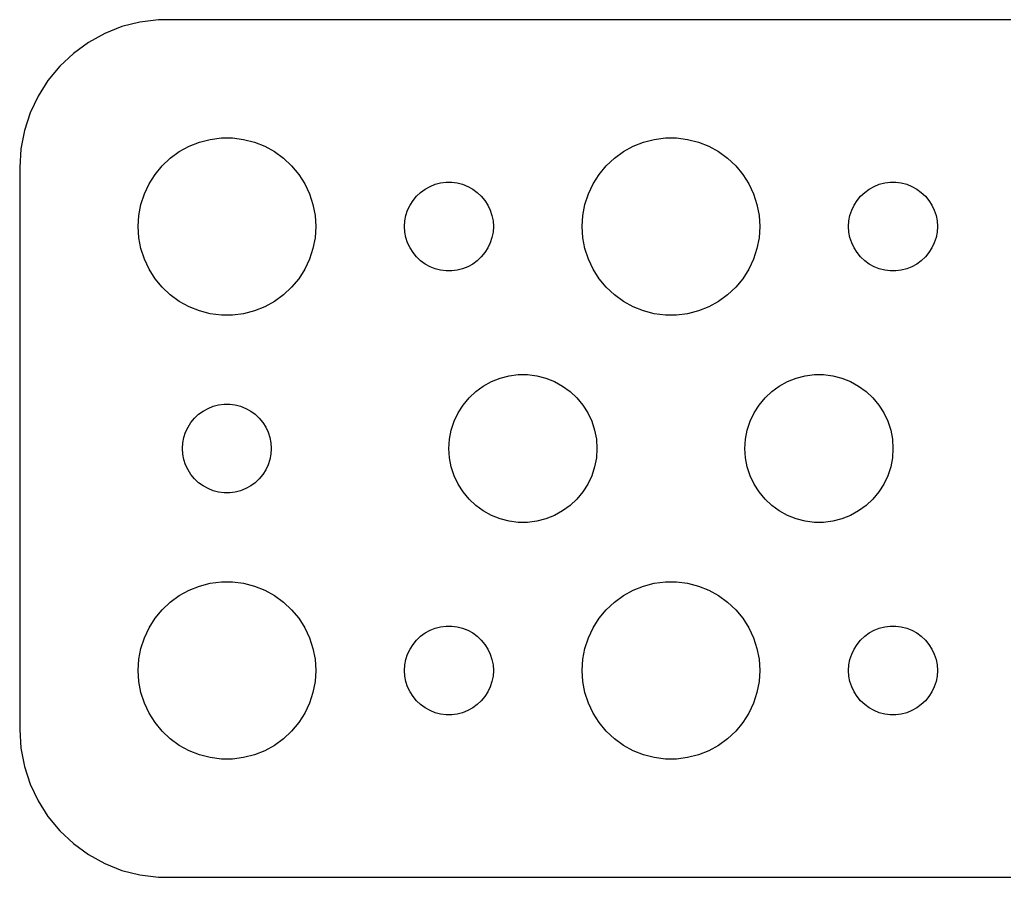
# Model space of a CAD drawing. Header units: metres. Extents: x -37 to 37, y 24.5 to 53.5.
# Drawn here: x -37 to -3.74, y 24.51 to 53.49 of the extents above; entities that cross this region are included whole.
import ezdxf

# ---------------------------------------------------------------- set-up
doc = ezdxf.new("R2010")
doc.units = ezdxf.units.M

msp = doc.modelspace()

# ---------------------------------------------------------------- linework, layer by layer
for p, q in [((-33.5451, 53.2553), (-34.1289, 53.0241)), ((-32.9369, 53.4114), (-33.5451, 53.2553)), ((-32.3139, 53.4901), (-32.9369, 53.4114)), ((32.3139, 53.4901), (-32.3139, 53.4901)), ((-34.1289, 53.0241), (-34.6791, 52.7216)), ((-34.6791, 52.7216), (-35.1871, 52.3526)), ((-35.1871, 52.3526), (-35.6448, 51.9227)), ((-35.6448, 51.9227), (-36.0451, 51.4389)), ((-36.0451, 51.4389), (-36.3815, 50.9088)), ((-36.3815, 50.9088), (-36.6489, 50.3406)), ((-36.6489, 50.3406), (-36.8429, 49.7434)), ((-36.8429, 49.7434), (-36.9606, 49.1267)), ((-31.2773, 49.2145), (-30.927, 49.3532)), ((-30.927, 49.3532), (-30.5621, 49.4469)), ((-30.5621, 49.4469), (-30.1884, 49.4941)), ((-30.1884, 49.4941), (-29.8116, 49.4941)), ((-29.8116, 49.4941), (-29.4379, 49.4469)), ((-29.4379, 49.4469), (-29.0729, 49.3532)), ((-29.0729, 49.3532), (-28.7227, 49.2145)), ((-16.2773, 49.2145), (-15.927, 49.3532)), ((-15.927, 49.3532), (-15.5621, 49.4469)), ((-15.5621, 49.4469), (-15.1884, 49.4941)), ((-15.1884, 49.4941), (-14.8116, 49.4941)), ((-14.8116, 49.4941), (-14.4379, 49.4469)), ((-14.4379, 49.4469), (-14.0729, 49.3532)), ((-14.0729, 49.3532), (-13.7227, 49.2145)), ((-36.9606, 49.1267), (-37, 48.5)), ((-31.9123, 48.8115), (-31.6075, 49.033)), ((-31.6075, 49.033), (-31.2773, 49.2145)), ((-28.7227, 49.2145), (-28.3925, 49.033)), ((-28.3925, 49.033), (-28.0877, 48.8115)), ((-16.9123, 48.8115), (-16.6075, 49.033)), ((-16.6075, 49.033), (-16.2773, 49.2145)), ((-13.7227, 49.2145), (-13.3925, 49.033)), ((-13.3925, 49.033), (-13.0877, 48.8115)), ((-32.1869, 48.5536), (-31.9123, 48.8115)), ((-28.0877, 48.8115), (-27.8131, 48.5536)), ((-17.1869, 48.5536), (-16.9123, 48.8115)), ((-13.0877, 48.8115), (-12.8131, 48.5536)), ((-37, 48.5), (-37, 29.5)), ((-32.6289, 47.9453), (-32.427, 48.2634)), ((-32.427, 48.2634), (-32.1869, 48.5536)), ((-27.8131, 48.5536), (-27.5729, 48.2634)), ((-27.5729, 48.2634), (-27.3711, 47.9453)), ((-17.6289, 47.9453), (-17.427, 48.2634)), ((-17.427, 48.2634), (-17.1869, 48.5536)), ((-12.8131, 48.5536), (-12.5729, 48.2634)), ((-12.5729, 48.2634), (-12.3711, 47.9453)), ((-32.7893, 47.6044), (-32.6289, 47.9453)), ((-27.3711, 47.9453), (-27.2107, 47.6044)), ((-23.1387, 47.8572), (-22.9635, 47.9266)), ((-22.9635, 47.9266), (-22.7811, 47.9734)), ((-22.7811, 47.9734), (-22.5942, 47.997)), ((-22.5942, 47.997), (-22.4058, 47.997)), ((-22.4058, 47.997), (-22.2189, 47.9734)), ((-22.2189, 47.9734), (-22.0365, 47.9266)), ((-22.0365, 47.9266), (-21.8613, 47.8572)), ((-17.7893, 47.6044), (-17.6289, 47.9453)), ((-12.3711, 47.9453), (-12.2107, 47.6044)), ((-8.13866, 47.8572), (-7.96352, 47.9266)), ((-7.96352, 47.9266), (-7.78107, 47.9734)), ((-7.78107, 47.9734), (-7.59418, 47.997)), ((-7.59418, 47.997), (-7.40581, 47.997)), ((-7.40581, 47.997), (-7.21892, 47.9734)), ((-7.21892, 47.9734), (-7.03647, 47.9266)), ((-7.03647, 47.9266), (-6.86133, 47.8572)), ((-32.9057, 47.2461), (-32.7893, 47.6044)), ((-27.2107, 47.6044), (-27.0942, 47.2461)), ((-23.5934, 47.5268), (-23.4561, 47.6558)), ((-23.4561, 47.6558), (-23.3037, 47.7665)), ((-23.3037, 47.7665), (-23.1387, 47.8572)), ((-21.8613, 47.8572), (-21.6963, 47.7665)), ((-21.6963, 47.7665), (-21.5439, 47.6558)), ((-21.5439, 47.6558), (-21.4065, 47.5268)), ((-17.9057, 47.2461), (-17.7893, 47.6044)), ((-12.2107, 47.6044), (-12.0942, 47.2461)), ((-8.59344, 47.5268), (-8.45613, 47.6558)), ((-8.45613, 47.6558), (-8.30373, 47.7665)), ((-8.30373, 47.7665), (-8.13866, 47.8572)), ((-6.86133, 47.8572), (-6.69626, 47.7665)), ((-6.69626, 47.7665), (-6.54385, 47.6558)), ((-6.54385, 47.6558), (-6.40654, 47.5268)), ((-32.9763, 46.876), (-32.9057, 47.2461)), ((-27.0942, 47.2461), (-27.0237, 46.876)), ((-23.8145, 47.2226), (-23.7135, 47.3817)), ((-23.7135, 47.3817), (-23.5934, 47.5268)), ((-21.4065, 47.5268), (-21.2865, 47.3817)), ((-21.2865, 47.3817), (-21.1855, 47.2226)), ((-17.9763, 46.876), (-17.9057, 47.2461)), ((-12.0942, 47.2461), (-12.0237, 46.876)), ((-8.81445, 47.2226), (-8.71352, 47.3817)), ((-8.71352, 47.3817), (-8.59344, 47.5268)), ((-6.40654, 47.5268), (-6.28647, 47.3817)), ((-6.28647, 47.3817), (-6.18553, 47.2226)), ((-23.9529, 46.873), (-23.8947, 47.0522)), ((-23.8947, 47.0522), (-23.8145, 47.2226)), ((-21.1855, 47.2226), (-21.1053, 47.0522)), ((-21.1053, 47.0522), (-21.0471, 46.873)), ((-8.95287, 46.873), (-8.89465, 47.0522)), ((-8.89465, 47.0522), (-8.81445, 47.2226)), ((-6.18553, 47.2226), (-6.10533, 47.0522)), ((-6.10533, 47.0522), (-6.04712, 46.873)), ((-33, 46.5), (-32.9763, 46.876)), ((-27.0237, 46.876), (-27, 46.5)), ((-24, 46.5), (-23.9882, 46.688)), ((-23.9882, 46.688), (-23.9529, 46.873)), ((-21.0471, 46.873), (-21.0118, 46.688)), ((-21.0118, 46.688), (-21, 46.5)), ((-18, 46.5), (-17.9763, 46.876)), ((-12.0237, 46.876), (-12, 46.5)), ((-9, 46.5), (-8.98816, 46.688)), ((-8.98816, 46.688), (-8.95287, 46.873)), ((-6.04712, 46.873), (-6.01183, 46.688)), ((-6.01183, 46.688), (-6, 46.5)), ((-32.9763, 46.124), (-33, 46.5)), ((-27, 46.5), (-27.0237, 46.124)), ((-23.9882, 46.312), (-24, 46.5)), ((-23.9529, 46.127), (-23.9882, 46.312)), ((-21.0118, 46.312), (-21.0471, 46.127)), ((-21, 46.5), (-21.0118, 46.312)), ((-17.9763, 46.124), (-18, 46.5)), ((-12, 46.5), (-12.0237, 46.124)), ((-8.98816, 46.312), (-9, 46.5)), ((-8.95287, 46.127), (-8.98816, 46.312)), ((-6.01183, 46.312), (-6.04712, 46.127)), ((-6, 46.5), (-6.01183, 46.312)), ((-32.9057, 45.7539), (-32.9763, 46.124)), ((-27.0237, 46.124), (-27.0942, 45.7539)), ((-23.8947, 45.9478), (-23.9529, 46.127)), ((-23.8145, 45.7774), (-23.8947, 45.9478)), ((-21.1053, 45.9478), (-21.1855, 45.7774)), ((-21.0471, 46.127), (-21.1053, 45.9478)), ((-17.9057, 45.7539), (-17.9763, 46.124)), ((-12.0237, 46.124), (-12.0942, 45.7539)), ((-8.89465, 45.9478), (-8.95287, 46.127)), ((-8.81445, 45.7774), (-8.89465, 45.9478)), ((-6.10533, 45.9478), (-6.18553, 45.7774)), ((-6.04712, 46.127), (-6.10533, 45.9478)), ((-32.7893, 45.3956), (-32.9057, 45.7539)), ((-27.0942, 45.7539), (-27.2107, 45.3956)), ((-23.7135, 45.6183), (-23.8145, 45.7774)), ((-23.5934, 45.4732), (-23.7135, 45.6183)), ((-21.2865, 45.6183), (-21.4065, 45.4732)), ((-21.1855, 45.7774), (-21.2865, 45.6183)), ((-17.7893, 45.3956), (-17.9057, 45.7539)), ((-12.0942, 45.7539), (-12.2107, 45.3956)), ((-8.71352, 45.6183), (-8.81445, 45.7774)), ((-8.59344, 45.4732), (-8.71352, 45.6183)), ((-6.28647, 45.6183), (-6.40654, 45.4732)), ((-6.18553, 45.7774), (-6.28647, 45.6183)), ((-32.6289, 45.0547), (-32.7893, 45.3956)), ((-27.2107, 45.3956), (-27.3711, 45.0547)), ((-23.4561, 45.3442), (-23.5934, 45.4732)), ((-23.3037, 45.2335), (-23.4561, 45.3442)), ((-21.5439, 45.3442), (-21.6963, 45.2335)), ((-21.4065, 45.4732), (-21.5439, 45.3442)), ((-17.6289, 45.0547), (-17.7893, 45.3956)), ((-12.2107, 45.3956), (-12.3711, 45.0547)), ((-8.45613, 45.3442), (-8.59344, 45.4732)), ((-8.30373, 45.2335), (-8.45613, 45.3442)), ((-6.54385, 45.3442), (-6.69626, 45.2335)), ((-6.40654, 45.4732), (-6.54385, 45.3442)), ((-32.427, 44.7366), (-32.6289, 45.0547)), ((-27.3711, 45.0547), (-27.5729, 44.7366)), ((-23.1387, 45.1427), (-23.3037, 45.2335)), ((-22.9635, 45.0734), (-23.1387, 45.1427)), ((-22.7811, 45.0266), (-22.9635, 45.0734)), ((-22.5942, 45.0029), (-22.7811, 45.0266)), ((-22.4058, 45.0029), (-22.5942, 45.0029)), ((-22.2189, 45.0266), (-22.4058, 45.0029)), ((-22.0365, 45.0734), (-22.2189, 45.0266)), ((-21.8613, 45.1427), (-22.0365, 45.0734)), ((-21.6963, 45.2335), (-21.8613, 45.1427)), ((-17.427, 44.7366), (-17.6289, 45.0547)), ((-12.3711, 45.0547), (-12.5729, 44.7366)), ((-8.13866, 45.1427), (-8.30373, 45.2335)), ((-7.96352, 45.0734), (-8.13866, 45.1427)), ((-7.78107, 45.0266), (-7.96352, 45.0734)), ((-7.59418, 45.0029), (-7.78107, 45.0266)), ((-7.40581, 45.0029), (-7.59418, 45.0029)), ((-7.21892, 45.0266), (-7.40581, 45.0029)), ((-7.03647, 45.0734), (-7.21892, 45.0266)), ((-6.86133, 45.1427), (-7.03647, 45.0734)), ((-6.69626, 45.2335), (-6.86133, 45.1427)), ((-32.1869, 44.4464), (-32.427, 44.7366)), ((-27.5729, 44.7366), (-27.8131, 44.4464)), ((-17.1869, 44.4464), (-17.427, 44.7366)), ((-12.5729, 44.7366), (-12.8131, 44.4464)), ((-31.9123, 44.1884), (-32.1869, 44.4464)), ((-27.8131, 44.4464), (-28.0877, 44.1884)), ((-16.9123, 44.1884), (-17.1869, 44.4464)), ((-12.8131, 44.4464), (-13.0877, 44.1884)), ((-31.6075, 43.967), (-31.9123, 44.1884)), ((-31.2773, 43.7855), (-31.6075, 43.967)), ((-28.3925, 43.967), (-28.7227, 43.7855)), ((-28.0877, 44.1884), (-28.3925, 43.967)), ((-16.6075, 43.967), (-16.9123, 44.1884)), ((-16.2773, 43.7855), (-16.6075, 43.967)), ((-13.3925, 43.967), (-13.7227, 43.7855)), ((-13.0877, 44.1884), (-13.3925, 43.967)), ((-30.927, 43.6468), (-31.2773, 43.7855)), ((-30.5621, 43.5531), (-30.927, 43.6468)), ((-29.0729, 43.6468), (-29.4379, 43.5531)), ((-28.7227, 43.7855), (-29.0729, 43.6468)), ((-15.927, 43.6468), (-16.2773, 43.7855)), ((-15.5621, 43.5531), (-15.927, 43.6468)), ((-14.0729, 43.6468), (-14.4379, 43.5531)), ((-13.7227, 43.7855), (-14.0729, 43.6468)), ((-30.1884, 43.5059), (-30.5621, 43.5531)), ((-29.8116, 43.5059), (-30.1884, 43.5059)), ((-29.4379, 43.5531), (-29.8116, 43.5059)), ((-15.1884, 43.5059), (-15.5621, 43.5531)), ((-14.8116, 43.5059), (-15.1884, 43.5059)), ((-14.4379, 43.5531), (-14.8116, 43.5059)), ((-21.3396, 41.1108), (-21.0644, 41.2621)), ((-21.0644, 41.2621), (-20.7725, 41.3776)), ((-20.7725, 41.3776), (-20.4684, 41.4557)), ((-20.4684, 41.4557), (-20.157, 41.4951)), ((-20.157, 41.4951), (-19.843, 41.4951)), ((-19.843, 41.4951), (-19.5315, 41.4557)), ((-19.5315, 41.4557), (-19.2274, 41.3776)), ((-19.2274, 41.3776), (-18.9355, 41.2621)), ((-18.9355, 41.2621), (-18.6604, 41.1108)), ((-11.3396, 41.1108), (-11.0644, 41.2621)), ((-11.0644, 41.2621), (-10.7725, 41.3776)), ((-10.7725, 41.3776), (-10.4684, 41.4557)), ((-10.4684, 41.4557), (-10.157, 41.4951)), ((-10.157, 41.4951), (-9.84302, 41.4951)), ((-9.84302, 41.4951), (-9.53154, 41.4557)), ((-9.53154, 41.4557), (-9.22745, 41.3776)), ((-9.22745, 41.3776), (-8.93555, 41.2621)), ((-8.93555, 41.2621), (-8.66043, 41.1108)), ((-21.8224, 40.7114), (-21.5936, 40.9263)), ((-21.5936, 40.9263), (-21.3396, 41.1108)), ((-18.6604, 41.1108), (-18.4064, 40.9263)), ((-18.4064, 40.9263), (-18.1776, 40.7114)), ((-11.8224, 40.7114), (-11.5936, 40.9263)), ((-11.5936, 40.9263), (-11.3396, 41.1108)), ((-8.66043, 41.1108), (-8.40643, 40.9263)), ((-8.40643, 40.9263), (-8.17757, 40.7114)), ((-22.0225, 40.4695), (-21.8224, 40.7114)), ((-18.1776, 40.7114), (-17.9774, 40.4695)), ((-12.0225, 40.4695), (-11.8224, 40.7114)), ((-8.17757, 40.7114), (-7.97745, 40.4695)), ((-30.9561, 40.1558), (-30.8037, 40.2665)), ((-30.8037, 40.2665), (-30.6387, 40.3572)), ((-30.6387, 40.3572), (-30.4635, 40.4266)), ((-30.4635, 40.4266), (-30.2811, 40.4734)), ((-30.2811, 40.4734), (-30.0942, 40.497)), ((-30.0942, 40.497), (-29.9058, 40.497)), ((-29.9058, 40.497), (-29.7189, 40.4734)), ((-29.7189, 40.4734), (-29.5365, 40.4266)), ((-29.5365, 40.4266), (-29.3613, 40.3572)), ((-29.3613, 40.3572), (-29.1963, 40.2665)), ((-29.1963, 40.2665), (-29.0439, 40.1558)), ((-22.1908, 40.2044), (-22.0225, 40.4695)), ((-17.9774, 40.4695), (-17.8092, 40.2044)), ((-12.1908, 40.2044), (-12.0225, 40.4695)), ((-7.97745, 40.4695), (-7.80922, 40.2044)), ((-31.2135, 39.8817), (-31.0934, 40.0268)), ((-31.0934, 40.0268), (-30.9561, 40.1558)), ((-29.0439, 40.1558), (-28.9065, 40.0268)), ((-28.9065, 40.0268), (-28.7865, 39.8817)), ((-22.4214, 39.6217), (-22.3244, 39.9203)), ((-22.3244, 39.9203), (-22.1908, 40.2044)), ((-17.8092, 40.2044), (-17.6756, 39.9203)), ((-17.6756, 39.9203), (-17.5785, 39.6217)), ((-12.4214, 39.6217), (-12.3244, 39.9203)), ((-12.3244, 39.9203), (-12.1908, 40.2044)), ((-7.80922, 40.2044), (-7.67555, 39.9203)), ((-7.67555, 39.9203), (-7.57854, 39.6217)), ((-31.3947, 39.5522), (-31.3145, 39.7226)), ((-31.3145, 39.7226), (-31.2135, 39.8817)), ((-28.7865, 39.8817), (-28.6855, 39.7226)), ((-28.6855, 39.7226), (-28.6053, 39.5522)), ((-22.4803, 39.3133), (-22.4214, 39.6217)), ((-17.5785, 39.6217), (-17.5197, 39.3133)), ((-12.4803, 39.3133), (-12.4214, 39.6217)), ((-7.57854, 39.6217), (-7.5197, 39.3133)), ((-31.4882, 39.188), (-31.4529, 39.373)), ((-31.4529, 39.373), (-31.3947, 39.5522)), ((-28.6053, 39.5522), (-28.5471, 39.373)), ((-28.5471, 39.373), (-28.5118, 39.188)), ((-22.5, 39), (-22.4803, 39.3133)), ((-17.5197, 39.3133), (-17.5, 39)), ((-12.5, 39), (-12.4803, 39.3133)), ((-7.5197, 39.3133), (-7.5, 39)), ((-31.5, 39), (-31.4882, 39.188)), ((-31.4882, 38.812), (-31.5, 39)), ((-28.5118, 39.188), (-28.5, 39)), ((-28.5, 39), (-28.5118, 38.812)), ((-22.4803, 38.6867), (-22.5, 39)), ((-17.5, 39), (-17.5197, 38.6867)), ((-12.4803, 38.6867), (-12.5, 39)), ((-7.5, 39), (-7.5197, 38.6867)), ((-31.4529, 38.627), (-31.4882, 38.812)), ((-31.3947, 38.4478), (-31.4529, 38.627)), ((-28.5471, 38.627), (-28.6053, 38.4478)), ((-28.5118, 38.812), (-28.5471, 38.627)), ((-22.4214, 38.3783), (-22.4803, 38.6867)), ((-17.5197, 38.6867), (-17.5785, 38.3783)), ((-12.4214, 38.3783), (-12.4803, 38.6867)), ((-7.5197, 38.6867), (-7.57854, 38.3783)), ((-31.3145, 38.2774), (-31.3947, 38.4478)), ((-31.2135, 38.1183), (-31.3145, 38.2774)), ((-28.6855, 38.2774), (-28.7865, 38.1183)), ((-28.6053, 38.4478), (-28.6855, 38.2774)), ((-22.3244, 38.0797), (-22.4214, 38.3783)), ((-17.5785, 38.3783), (-17.6756, 38.0797)), ((-12.3244, 38.0797), (-12.4214, 38.3783)), ((-7.57854, 38.3783), (-7.67555, 38.0797)), ((-31.0934, 37.9732), (-31.2135, 38.1183)), ((-30.9561, 37.8442), (-31.0934, 37.9732)), ((-28.9065, 37.9732), (-29.0439, 37.8442)), ((-28.7865, 38.1183), (-28.9065, 37.9732)), ((-22.1908, 37.7956), (-22.3244, 38.0797)), ((-17.6756, 38.0797), (-17.8092, 37.7956)), ((-12.1908, 37.7956), (-12.3244, 38.0797)), ((-7.67555, 38.0797), (-7.80922, 37.7956)), ((-30.8037, 37.7335), (-30.9561, 37.8442)), ((-30.6387, 37.6428), (-30.8037, 37.7335)), ((-30.4635, 37.5734), (-30.6387, 37.6428)), ((-29.3613, 37.6428), (-29.5365, 37.5734)), ((-29.1963, 37.7335), (-29.3613, 37.6428)), ((-29.0439, 37.8442), (-29.1963, 37.7335)), ((-22.0225, 37.5305), (-22.1908, 37.7956)), ((-17.8092, 37.7956), (-17.9774, 37.5305)), ((-12.0225, 37.5305), (-12.1908, 37.7956)), ((-7.80922, 37.7956), (-7.97745, 37.5305)), ((-30.2811, 37.5266), (-30.4635, 37.5734)), ((-30.0942, 37.503), (-30.2811, 37.5266)), ((-29.9058, 37.503), (-30.0942, 37.503)), ((-29.7189, 37.5266), (-29.9058, 37.503)), ((-29.5365, 37.5734), (-29.7189, 37.5266)), ((-21.8224, 37.2886), (-22.0225, 37.5305)), ((-21.5936, 37.0737), (-21.8224, 37.2886)), ((-18.1776, 37.2886), (-18.4064, 37.0737)), ((-17.9774, 37.5305), (-18.1776, 37.2886)), ((-11.8224, 37.2886), (-12.0225, 37.5305)), ((-11.5936, 37.0737), (-11.8224, 37.2886)), ((-8.17757, 37.2886), (-8.40643, 37.0737)), ((-7.97745, 37.5305), (-8.17757, 37.2886)), ((-21.3396, 36.8892), (-21.5936, 37.0737)), ((-18.4064, 37.0737), (-18.6604, 36.8892)), ((-11.3396, 36.8892), (-11.5936, 37.0737)), ((-8.40643, 37.0737), (-8.66043, 36.8892)), ((-21.0644, 36.7379), (-21.3396, 36.8892)), ((-20.7725, 36.6224), (-21.0644, 36.7379)), ((-20.4684, 36.5443), (-20.7725, 36.6224)), ((-19.2274, 36.6224), (-19.5315, 36.5443)), ((-18.9355, 36.7379), (-19.2274, 36.6224)), ((-18.6604, 36.8892), (-18.9355, 36.7379)), ((-11.0644, 36.7379), (-11.3396, 36.8892)), ((-10.7725, 36.6224), (-11.0644, 36.7379)), ((-10.4684, 36.5443), (-10.7725, 36.6224)), ((-9.22745, 36.6224), (-9.53154, 36.5443)), ((-8.93555, 36.7379), (-9.22745, 36.6224)), ((-8.66043, 36.8892), (-8.93555, 36.7379)), ((-20.157, 36.5049), (-20.4684, 36.5443)), ((-19.843, 36.5049), (-20.157, 36.5049)), ((-19.5315, 36.5443), (-19.843, 36.5049)), ((-10.157, 36.5049), (-10.4684, 36.5443)), ((-9.84302, 36.5049), (-10.157, 36.5049)), ((-9.53154, 36.5443), (-9.84302, 36.5049)), ((-31.2773, 34.2145), (-30.927, 34.3532)), ((-30.927, 34.3532), (-30.5621, 34.4469)), ((-30.5621, 34.4469), (-30.1884, 34.4941)), ((-30.1884, 34.4941), (-29.8116, 34.4941)), ((-29.8116, 34.4941), (-29.4379, 34.4469)), ((-29.4379, 34.4469), (-29.0729, 34.3532)), ((-29.0729, 34.3532), (-28.7227, 34.2145)), ((-16.2773, 34.2145), (-15.927, 34.3532)), ((-15.927, 34.3532), (-15.5621, 34.4469)), ((-15.5621, 34.4469), (-15.1884, 34.4941)), ((-15.1884, 34.4941), (-14.8116, 34.4941)), ((-14.8116, 34.4941), (-14.4379, 34.4469)), ((-14.4379, 34.4469), (-14.0729, 34.3532)), ((-14.0729, 34.3532), (-13.7227, 34.2145)), ((-31.9123, 33.8116), (-31.6075, 34.033)), ((-31.6075, 34.033), (-31.2773, 34.2145)), ((-28.7227, 34.2145), (-28.3925, 34.033)), ((-28.3925, 34.033), (-28.0877, 33.8116)), ((-16.9123, 33.8116), (-16.6075, 34.033)), ((-16.6075, 34.033), (-16.2773, 34.2145)), ((-13.7227, 34.2145), (-13.3925, 34.033)), ((-13.3925, 34.033), (-13.0877, 33.8116)), ((-32.1869, 33.5536), (-31.9123, 33.8116)), ((-28.0877, 33.8116), (-27.8131, 33.5536)), ((-17.1869, 33.5536), (-16.9123, 33.8116)), ((-13.0877, 33.8116), (-12.8131, 33.5536)), ((-32.6289, 32.9453), (-32.427, 33.2634)), ((-32.427, 33.2634), (-32.1869, 33.5536)), ((-27.8131, 33.5536), (-27.5729, 33.2634)), ((-27.5729, 33.2634), (-27.3711, 32.9453)), ((-17.6289, 32.9453), (-17.427, 33.2634)), ((-17.427, 33.2634), (-17.1869, 33.5536)), ((-12.8131, 33.5536), (-12.5729, 33.2634)), ((-12.5729, 33.2634), (-12.3711, 32.9453)), ((-32.7893, 32.6044), (-32.6289, 32.9453)), ((-27.3711, 32.9453), (-27.2107, 32.6044)), ((-22.9635, 32.9266), (-22.7811, 32.9734)), ((-22.7811, 32.9734), (-22.5942, 32.9971)), ((-22.5942, 32.9971), (-22.4058, 32.9971)), ((-22.4058, 32.9971), (-22.2189, 32.9734)), ((-22.2189, 32.9734), (-22.0365, 32.9266)), ((-17.7893, 32.6044), (-17.6289, 32.9453)), ((-12.3711, 32.9453), (-12.2107, 32.6044)), ((-7.96352, 32.9266), (-7.78107, 32.9734)), ((-7.78107, 32.9734), (-7.59418, 32.9971)), ((-7.59418, 32.9971), (-7.40581, 32.9971)), ((-7.40581, 32.9971), (-7.21892, 32.9734)), ((-7.21892, 32.9734), (-7.03647, 32.9266)), ((-32.9057, 32.2461), (-32.7893, 32.6044)), ((-27.2107, 32.6044), (-27.0942, 32.2461)), ((-23.5934, 32.5268), (-23.4561, 32.6558)), ((-23.4561, 32.6558), (-23.3037, 32.7665)), ((-23.3037, 32.7665), (-23.1387, 32.8573)), ((-23.1387, 32.8573), (-22.9635, 32.9266)), ((-22.0365, 32.9266), (-21.8613, 32.8573)), ((-21.8613, 32.8573), (-21.6963, 32.7665)), ((-21.6963, 32.7665), (-21.5439, 32.6558)), ((-21.5439, 32.6558), (-21.4065, 32.5268)), ((-17.9057, 32.2461), (-17.7893, 32.6044)), ((-12.2107, 32.6044), (-12.0942, 32.2461)), ((-8.59344, 32.5268), (-8.45613, 32.6558)), ((-8.45613, 32.6558), (-8.30373, 32.7665)), ((-8.30373, 32.7665), (-8.13866, 32.8573)), ((-8.13866, 32.8573), (-7.96352, 32.9266)), ((-7.03647, 32.9266), (-6.86133, 32.8573)), ((-6.86133, 32.8573), (-6.69626, 32.7665)), ((-6.69626, 32.7665), (-6.54385, 32.6558)), ((-6.54385, 32.6558), (-6.40654, 32.5268)), ((-23.8145, 32.2226), (-23.7135, 32.3817)), ((-23.7135, 32.3817), (-23.5934, 32.5268)), ((-21.4065, 32.5268), (-21.2865, 32.3817)), ((-21.2865, 32.3817), (-21.1855, 32.2226)), ((-8.81445, 32.2226), (-8.71352, 32.3817)), ((-8.71352, 32.3817), (-8.59344, 32.5268)), ((-6.40654, 32.5268), (-6.28647, 32.3817)), ((-6.28647, 32.3817), (-6.18553, 32.2226)), ((-32.9763, 31.876), (-32.9057, 32.2461)), ((-27.0942, 32.2461), (-27.0237, 31.876)), ((-23.9529, 31.873), (-23.8947, 32.0522)), ((-23.8947, 32.0522), (-23.8145, 32.2226)), ((-21.1855, 32.2226), (-21.1053, 32.0522)), ((-21.1053, 32.0522), (-21.0471, 31.873)), ((-17.9763, 31.876), (-17.9057, 32.2461)), ((-12.0942, 32.2461), (-12.0237, 31.876)), ((-8.95287, 31.873), (-8.89465, 32.0522)), ((-8.89465, 32.0522), (-8.81445, 32.2226)), ((-6.18553, 32.2226), (-6.10533, 32.0522)), ((-6.10533, 32.0522), (-6.04712, 31.873)), ((-33, 31.5), (-32.9763, 31.876)), ((-27.0237, 31.876), (-27, 31.5)), ((-24, 31.5), (-23.9882, 31.688)), ((-23.9882, 31.688), (-23.9529, 31.873)), ((-21.0471, 31.873), (-21.0118, 31.688)), ((-21.0118, 31.688), (-21, 31.5)), ((-18, 31.5), (-17.9763, 31.876)), ((-12.0237, 31.876), (-12, 31.5)), ((-9, 31.5), (-8.98816, 31.688)), ((-8.98816, 31.688), (-8.95287, 31.873)), ((-6.04712, 31.873), (-6.01183, 31.688)), ((-6.01183, 31.688), (-6, 31.5)), ((-32.9763, 31.124), (-33, 31.5)), ((-27, 31.5), (-27.0237, 31.124)), ((-23.9882, 31.312), (-24, 31.5)), ((-23.9529, 31.127), (-23.9882, 31.312)), ((-21.0118, 31.312), (-21.0471, 31.127)), ((-21, 31.5), (-21.0118, 31.312)), ((-17.9763, 31.124), (-18, 31.5)), ((-12, 31.5), (-12.0237, 31.124)), ((-8.98816, 31.312), (-9, 31.5)), ((-8.95287, 31.127), (-8.98816, 31.312)), ((-6.01183, 31.312), (-6.04712, 31.127)), ((-6, 31.5), (-6.01183, 31.312)), ((-32.9057, 30.7539), (-32.9763, 31.124)), ((-27.0237, 31.124), (-27.0942, 30.7539)), ((-23.8947, 30.9478), (-23.9529, 31.127)), ((-23.8145, 30.7774), (-23.8947, 30.9478)), ((-21.1053, 30.9478), (-21.1855, 30.7774)), ((-21.0471, 31.127), (-21.1053, 30.9478)), ((-17.9057, 30.7539), (-17.9763, 31.124)), ((-12.0237, 31.124), (-12.0942, 30.7539)), ((-8.89465, 30.9478), (-8.95287, 31.127)), ((-8.81445, 30.7774), (-8.89465, 30.9478)), ((-6.10533, 30.9478), (-6.18553, 30.7774)), ((-6.04712, 31.127), (-6.10533, 30.9478)), ((-32.7893, 30.3956), (-32.9057, 30.7539)), ((-27.0942, 30.7539), (-27.2107, 30.3956)), ((-23.7135, 30.6183), (-23.8145, 30.7774)), ((-23.5934, 30.4732), (-23.7135, 30.6183)), ((-21.2865, 30.6183), (-21.4065, 30.4732)), ((-21.1855, 30.7774), (-21.2865, 30.6183)), ((-17.7893, 30.3956), (-17.9057, 30.7539)), ((-12.0942, 30.7539), (-12.2107, 30.3956)), ((-8.71352, 30.6183), (-8.81445, 30.7774)), ((-8.59344, 30.4732), (-8.71352, 30.6183)), ((-6.28647, 30.6183), (-6.40654, 30.4732)), ((-6.18553, 30.7774), (-6.28647, 30.6183)), ((-32.6289, 30.0547), (-32.7893, 30.3956)), ((-27.2107, 30.3956), (-27.3711, 30.0547)), ((-23.4561, 30.3442), (-23.5934, 30.4732)), ((-23.3037, 30.2335), (-23.4561, 30.3442)), ((-21.5439, 30.3442), (-21.6963, 30.2335)), ((-21.4065, 30.4732), (-21.5439, 30.3442)), ((-17.6289, 30.0547), (-17.7893, 30.3956)), ((-12.2107, 30.3956), (-12.3711, 30.0547)), ((-8.45613, 30.3442), (-8.59344, 30.4732)), ((-8.30373, 30.2335), (-8.45613, 30.3442)), ((-6.54385, 30.3442), (-6.69626, 30.2335)), ((-6.40654, 30.4732), (-6.54385, 30.3442)), ((-32.427, 29.7366), (-32.6289, 30.0547)), ((-27.3711, 30.0547), (-27.5729, 29.7366)), ((-23.1387, 30.1428), (-23.3037, 30.2335)), ((-22.9635, 30.0734), (-23.1387, 30.1428)), ((-22.7811, 30.0266), (-22.9635, 30.0734)), ((-22.5942, 30.003), (-22.7811, 30.0266)), ((-22.4058, 30.003), (-22.5942, 30.003)), ((-22.2189, 30.0266), (-22.4058, 30.003)), ((-22.0365, 30.0734), (-22.2189, 30.0266)), ((-21.8613, 30.1428), (-22.0365, 30.0734)), ((-21.6963, 30.2335), (-21.8613, 30.1428)), ((-17.427, 29.7366), (-17.6289, 30.0547)), ((-12.3711, 30.0547), (-12.5729, 29.7366)), ((-8.13866, 30.1428), (-8.30373, 30.2335)), ((-7.96352, 30.0734), (-8.13866, 30.1428)), ((-7.78107, 30.0266), (-7.96352, 30.0734)), ((-7.59418, 30.003), (-7.78107, 30.0266)), ((-7.40581, 30.003), (-7.59418, 30.003)), ((-7.21892, 30.0266), (-7.40581, 30.003)), ((-7.03647, 30.0734), (-7.21892, 30.0266)), ((-6.86133, 30.1428), (-7.03647, 30.0734)), ((-6.69626, 30.2335), (-6.86133, 30.1428)), ((-32.1869, 29.4464), (-32.427, 29.7366)), ((-27.5729, 29.7366), (-27.8131, 29.4464)), ((-17.1869, 29.4464), (-17.427, 29.7366)), ((-12.5729, 29.7366), (-12.8131, 29.4464)), ((-37, 29.5), (-36.9606, 28.8733)), ((-31.9123, 29.1885), (-32.1869, 29.4464)), ((-27.8131, 29.4464), (-28.0877, 29.1885)), ((-16.9123, 29.1885), (-17.1869, 29.4464)), ((-12.8131, 29.4464), (-13.0877, 29.1885)), ((-31.6075, 28.967), (-31.9123, 29.1885)), ((-31.2773, 28.7855), (-31.6075, 28.967)), ((-28.3925, 28.967), (-28.7227, 28.7855)), ((-28.0877, 29.1885), (-28.3925, 28.967)), ((-16.6075, 28.967), (-16.9123, 29.1885)), ((-16.2773, 28.7855), (-16.6075, 28.967)), ((-13.3925, 28.967), (-13.7227, 28.7855)), ((-13.0877, 29.1885), (-13.3925, 28.967)), ((-36.9606, 28.8733), (-36.8429, 28.2566)), ((-30.927, 28.6468), (-31.2773, 28.7855)), ((-30.5621, 28.5531), (-30.927, 28.6468)), ((-29.0729, 28.6468), (-29.4379, 28.5531)), ((-28.7227, 28.7855), (-29.0729, 28.6468)), ((-15.927, 28.6468), (-16.2773, 28.7855)), ((-15.5621, 28.5531), (-15.927, 28.6468)), ((-14.0729, 28.6468), (-14.4379, 28.5531)), ((-13.7227, 28.7855), (-14.0729, 28.6468)), ((-30.1884, 28.5059), (-30.5621, 28.5531)), ((-29.8116, 28.5059), (-30.1884, 28.5059)), ((-29.4379, 28.5531), (-29.8116, 28.5059)), ((-15.1884, 28.5059), (-15.5621, 28.5531)), ((-14.8116, 28.5059), (-15.1884, 28.5059)), ((-14.4379, 28.5531), (-14.8116, 28.5059)), ((-36.8429, 28.2566), (-36.6489, 27.6594)), ((-36.6489, 27.6594), (-36.3815, 27.0912)), ((-36.3815, 27.0912), (-36.0451, 26.5611)), ((-36.0451, 26.5611), (-35.6448, 26.0773)), ((-35.6448, 26.0773), (-35.1871, 25.6474)), ((-35.1871, 25.6474), (-34.6791, 25.2784)), ((-34.6791, 25.2784), (-34.1289, 24.9759)), ((-34.1289, 24.9759), (-33.5451, 24.7447)), ((-33.5451, 24.7447), (-32.9369, 24.5886)), ((-32.9369, 24.5886), (-32.3139, 24.5099)), ((-32.3139, 24.5099), (32.3139, 24.5099))]:
    msp.add_line(p, q)

doc.saveas('drawing.dxf')
